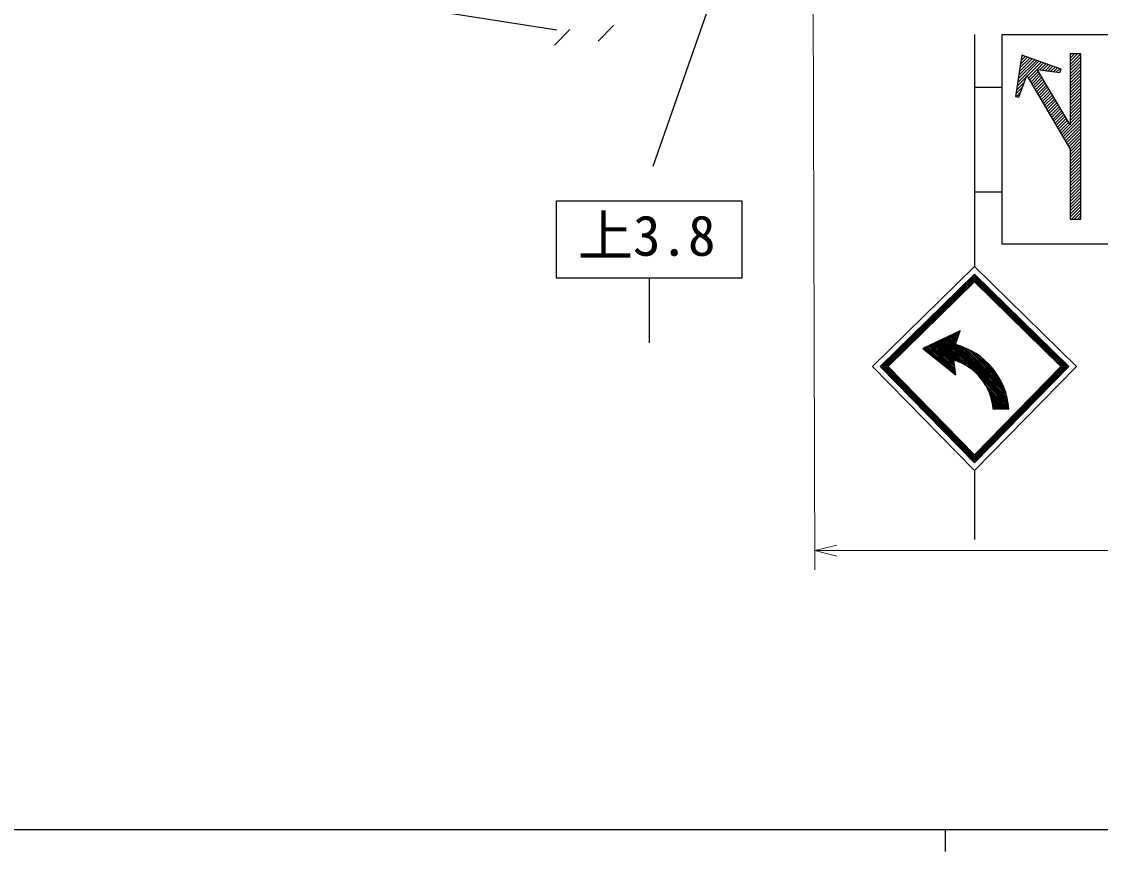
# Model space of a CAD drawing. Units: millimetres, scale not verified. Extents: x 40000 to 680000, y 20000 to 380000.
# Drawn here: x 126126 to 175038, y 204000 to 241624 of the extents above; entities that cross this region are included whole.
import ezdxf
from ezdxf.enums import TextEntityAlignment as Align

# ---------------------------------------------------------------- set-up
doc = ezdxf.new("R2010")
doc.units = ezdxf.units.MM
doc.header["$LTSCALE"] = 1000
for name, color, linetype, lineweight in [('M-BGD', 7, 'Continuous', 25), ('M-STR-HTXT', 7, 'Continuous', 13), ('M-STR-STRC', 7, 'Continuous', 25), ('M-TTL-BAND', 7, 'Continuous', 25)]:
    doc.layers.add(name, color=color, linetype=linetype, lineweight=lineweight)
doc.styles.add('ＭＳ ゴシック', font='')
doc.styles.get('ＭＳ ゴシック').set_extended_font_data('MS Gothic')

msp = doc.modelspace()

# ---------------------------------------------------------------- hatches: boundary and pattern name
at = {"layer": 'M-STR-STRC'}
h = msp.add_hatch(dxfattribs=at)
h.set_pattern_fill('USER', color=256, style=0, pattern_type=2)
h.set_pattern_definition([(45, (174150, 232669), (-141.4214, 141.4214), []), (45, (174150, 232810), (-141.4214, 141.4214), [])])
h.paths.add_polyline_path([(174150, 232669), (174150, 240172), (173672, 240172), (173672, 236948), (172167, 239457), (173204, 239318), (173253, 239466), (171476, 240098), (171189, 238222), (171337, 238203), (171703, 239180), (173672, 235840), (173672, 232669)])

# ---------------------------------------------------------------- linework, layer by layer
at = {"layer": 'M-BGD'}
for p, q in [((150391, 241229), (132913, 243984)), ((150284, 240553), (150986, 241265)), ((152959, 241452), (152262, 240735))]:
    msp.add_line(p, q, dxfattribs=at)
at = {"layer": 'M-STR-HTXT'}
for p, q in [((161943, 273688), (162087, 216760)), ((162084, 217641), (163084, 217891)), ((162084, 217641), (211101, 217641)), ((162084, 217641), (163084, 217391))]:
    msp.add_line(p, q, dxfattribs=at)
at = {"layer": 'M-STR-STRC'}
for p, q in [((154755, 235065), (168847, 275370)), ((169326, 241032), (169326, 230520)), ((170564, 241032), (185564, 241032)), ((170564, 241032), (170564, 231532)), ((173672, 240172), (173672, 236948)), ((173672, 240172), (174150, 240172)), ((174150, 232669), (174150, 240172)), ((171476, 240098), (171189, 238222)), ((173253, 239466), (171476, 240098)), ((171337, 238203), (171703, 239180)), ((171703, 239180), (173672, 235840)), ((173672, 236948), (172167, 239457)), ((172167, 239457), (173204, 239318)), ((173204, 239318), (173253, 239466)), ((169326, 238657), (170564, 238657)), ((171189, 238222), (171337, 238203)), ((173672, 235840), (173672, 232669)), ((169326, 233907), (170564, 233907)), ((150379, 233493), (158779, 233493)), ((150379, 229993), (150379, 233493)), ((158779, 233493), (158779, 229993)), ((173672, 232669), (174150, 232669)), ((185564, 231532), (170564, 231532)), ((158779, 229993), (150379, 229993)), ((154579, 229993), (154579, 227062)), ((168382, 227460), (168563, 227272)), ((168430, 227483), (168581, 227325)), ((168477, 227505), (168599, 227378)), ((168525, 227528), (168617, 227432)), ((168573, 227550), (168635, 227485)), ((168621, 227572), (168653, 227538)), ((167331, 226966), (168453, 225800)), ((167379, 226988), (168442, 225883)), ((167427, 227011), (168431, 225966)), ((167474, 227033), (168421, 226049)), ((167522, 227056), (168410, 226133)), ((167570, 227078), (168400, 226216)), ((167618, 227101), (168423, 226263)), ((167665, 227123), (168527, 226227)), ((167713, 227145), (168639, 226183)), ((167761, 227168), (168763, 226127)), ((167809, 227190), (168904, 226052)), ((167856, 227213), (169077, 225944)), ((167904, 227235), (169373, 225709)), ((167952, 227258), (170863, 224232)), ((168000, 227280), (170852, 224316)), ((168047, 227303), (170838, 224402)), ((168095, 227325), (170821, 224492)), ((168143, 227348), (168473, 227005)), ((168191, 227370), (168491, 227058)), ((168239, 227393), (168509, 227112)), ((168286, 227415), (168527, 227165)), ((168334, 227438), (168545, 227218)), ((168509, 226968), (170801, 224585)), ((167044, 226831), (167346, 226517)), ((167092, 226853), (167654, 226270)), ((167140, 226876), (167961, 226023)), ((167188, 226898), (168268, 225775)), ((167236, 226921), (168474, 225633)), ((167283, 226943), (168463, 225717)), ((168605, 226940), (170776, 224683)), ((168706, 226907), (170747, 224785)), ((168813, 226868), (170712, 224893)), ((168927, 226821), (170671, 225009)), ((169050, 226765), (170619, 225134)), ((169186, 226696), (170555, 225273)), ((169342, 226607), (170472, 225432)), ((169533, 226480), (170353, 225628)), ((169578, 225496), (170872, 224151)), ((169801, 225191), (170878, 224072)), ((169903, 225014), (170835, 224044)), ((169971, 224870), (170766, 224044)), ((170023, 224745), (170697, 224044)), ((170063, 224631), (170627, 224044)), ((170095, 224526), (170558, 224044)), ((170120, 224428), (170489, 224044)), ((170140, 224335), (170419, 224044)), ((170156, 224246), (170350, 224044)), ((170168, 224161), (170280, 224044)), ((170177, 224080), (170211, 224044)), ((170880, 224044), (170180, 224044)), ((169326, 221266), (169326, 218148))]:
    msp.add_line(p, q, dxfattribs=at)
for points in [[(173954, 225986), (169326, 230520), (164699, 225986), (169326, 221266)], [(165053, 225983), (169326, 230170), (173601, 225983), (169326, 221623)], [(165124, 225982), (169326, 230100), (173530, 225982), (169326, 221694)], [(165194, 225981), (169326, 230030), (173459, 225981), (169326, 221766)], [(165265, 225980), (169326, 229960), (173389, 225980), (169326, 221837)], [(165336, 225980), (169326, 229890), (173318, 225980), (169326, 221908)], [(165414, 225986), (169326, 229820), (173240, 225986), (169326, 221980)]]:
    msp.add_lwpolyline(points, close=True, dxfattribs=at)
msp.add_lwpolyline([(168464, 226980), (168673, 227597), (166989, 226805), (168477, 225607), (168392, 226273)], dxfattribs=at)
for centre, radius, start, end in [((167652, 223849), 3234, 3.457, 75.4471), ((167649, 223845), 2539, 4.4972, 72.9735)]:
    msp.add_arc(centre, radius, start, end, dxfattribs=at)
at = {"layer": 'M-TTL-BAND'}
for p, q in [((40000, 205000), (579000, 205000)), ((168000, 205000), (168000, 204000))]:
    msp.add_line(p, q, dxfattribs=at)

# ---------------------------------------------------------------- texts
at = {"layer": 'M-STR-STRC', "style": 'ＭＳ ゴシック'}
msp.add_text('上3.8', height=1833, dxfattribs=at).set_placement((154465, 230457), align=Align.BOTTOM_CENTER)

doc.saveas('drawing.dxf')
